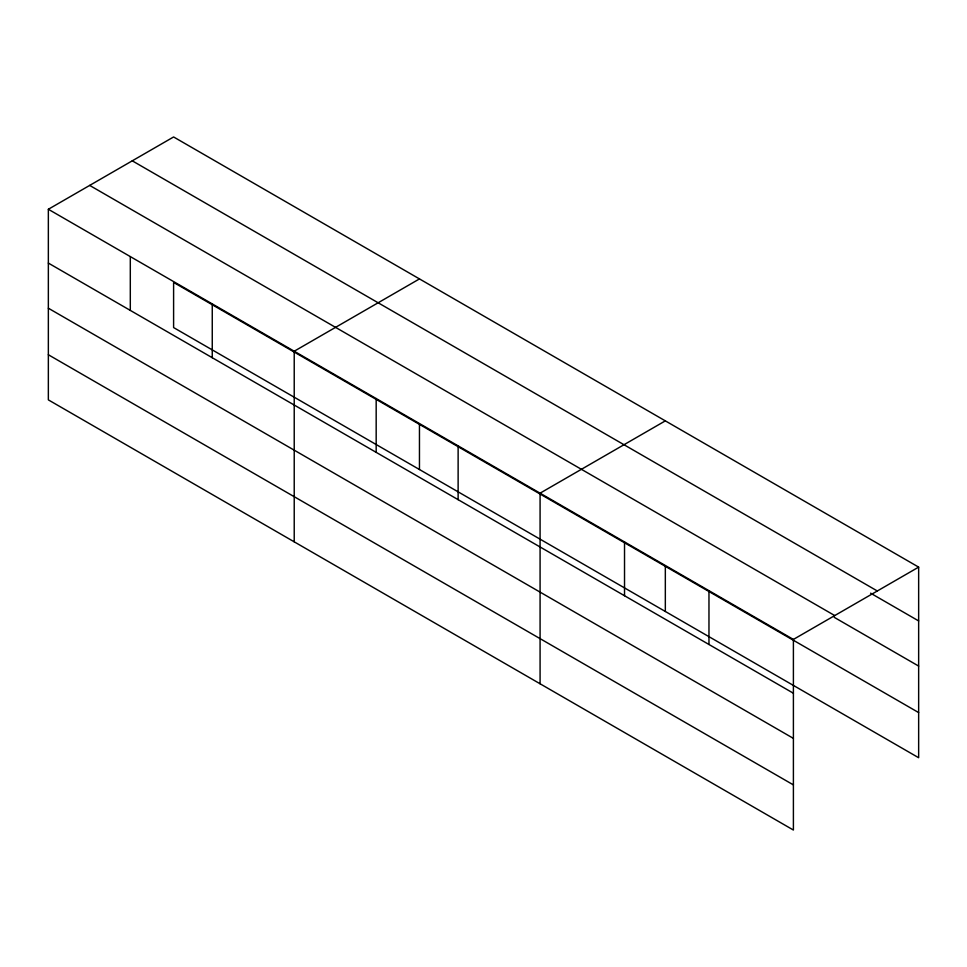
<?xml version="1.0" encoding="UTF-8"?>
<svg xmlns="http://www.w3.org/2000/svg" width="967" height="967" viewBox="0 0 967 967"><rect width="100%" height="100%" fill="white"/><g stroke="black" fill="none" stroke-linecap="round" stroke-linejoin="round"><path stroke-width="1.45" d="M793.399 738.377L793.399 639.429L48.35 209.271L48.35 399.879L793.399 830.037L793.399 738.377L48.35 308.219M918.65 712.582L173.601 282.424L173.601 327.571L918.65 757.729L918.65 567.121L173.601 136.963L48.35 209.271M419.46 278.919L294.222 351.226L294.222 541.834M665.332 420.863L540.082 493.17L540.082 683.79M793.399 639.429L918.65 567.121M132.261 160.824L877.323 590.982M870.59 593.17L918.65 620.923M89.677 185.41L834.739 615.568M834.207 617.321L918.65 666.07M48.35 263.084L793.399 693.23M48.35 354.744L793.399 784.89M708.968 590.68L708.968 644.481M665.332 566.336L665.332 611.47M624.525 541.919L624.525 595.732M458.128 445.86L458.128 499.661M419.46 424.38L419.46 469.527M376.175 398.537L376.175 452.351M212.256 303.904L212.256 357.717M130.303 256.593L130.303 310.395"/></g></svg>
